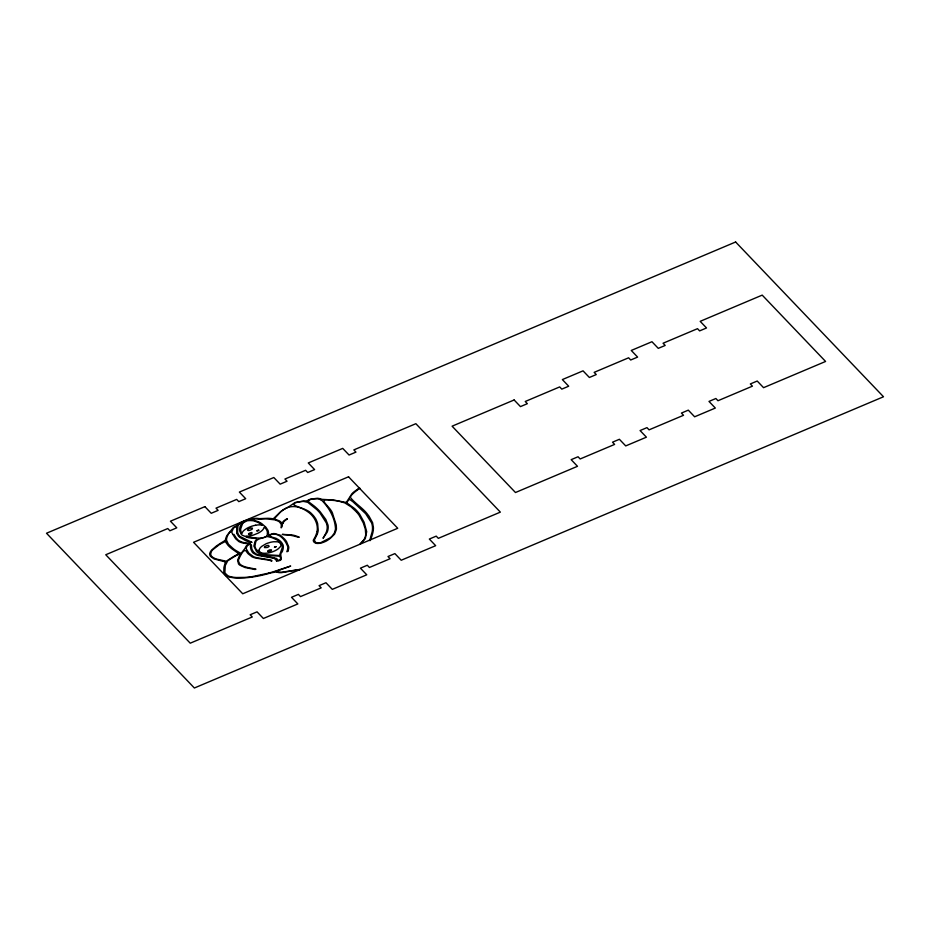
<?xml version="1.0" encoding="UTF-8"?>
<svg xmlns="http://www.w3.org/2000/svg" width="930" height="930" viewBox="0 0 930 930"><rect width="100%" height="100%" fill="white"/><g stroke="black" fill="none" stroke-linecap="round" stroke-linejoin="round"><path stroke-width="1.4" d="M245.45 547.572L245.95 546.445A13.043 4.871 -19.3 0 1 246.578 545.736L248.868 543.992M258.773 530.216L258.703 530.344A2.534 0.942 -19.3 0 1 258.366 530.681L256.982 530.972M287.405 518.963L285.87 519.963A13.508 5.045 -19.3 0 0 284.696 520.87L283.999 521.532A12.369 4.615 -19.3 0 0 283.394 522.532L283.139 523.02M245.474 547.735L245.241 548.049A13.973 5.208 -19.3 0 0 244.974 548.409L241.544 552.862A15.531 5.789 -19.3 0 0 241.393 553.059A4.534 1.686 -19.3 0 1 241.021 553.513L236.441 550.851A193.533 72.18 -19.3 0 1 233.383 548.793L228.396 544.178L226.548 540.237A33.317 12.427 -19.3 0 1 226.618 538.668C226.839 536.261 231.012 527.845 232.5 533.843M317.118 531.39L316.967 532.076A16.182 6.033 -19.3 0 1 316.921 532.32L315.793 535.494A63.449 23.669 -19.3 0 1 314.933 537.308L313.352 540.132A5.475 2.046 -19.3 0 0 313.294 540.539L313.398 541.028A24.552 9.161 -19.3 0 0 314.317 542.423L315.933 543.271A10.544 3.929 -19.3 0 0 317.932 543.457L319.804 543.318A4.929 1.837 -19.3 0 0 320.885 543.108L322.443 542.643A11.404 4.255 -19.3 0 0 324.5 541.876L325.953 541.225A5.138 1.918 -19.3 0 0 326.755 540.772L327.941 540.016A48.651 18.147 -19.3 0 0 330.301 538.377L334.568 534.146L336.323 529.693A54.963 20.495 -19.3 0 0 336.439 528.542L336.288 525.52A119.133 44.431 -19.3 0 0 336.137 524.543L332.894 514.615A12.183 4.545 -19.3 0 0 332.824 514.383C331.568 506.606 313.445 497.097 332.859 500.375A43.094 16.077 -19.3 0 1 336.439 500.735L337.555 500.921A43.815 16.345 -19.3 0 1 338.741 501.165L344.542 502.816A6.556 2.441 -19.3 0 0 344.798 502.886L351.087 506.862L356.527 511.988M225.316 562.673L225.339 562.615A7.661 2.86 -19.3 0 0 225.42 561.999L224.723 561.674A48.755 18.182 -19.3 0 0 224.049 561.511L223.805 561.464A55.056 20.53 -19.3 0 0 223.061 561.302L214.086 558.93L210.436 556.314A27.761 10.358 -19.3 0 1 209.773 554.42L209.762 553.896M225.234 562.929L224.316 565.893A88.013 32.829 -19.3 0 0 223.886 567.858L223.793 572.206A36.619 13.659 -19.3 0 0 224.572 573.973L225.839 575.403A29.109 10.858 -19.3 0 0 226.246 575.751L227.478 576.391A48.674 18.158 -19.3 0 0 229.233 577.03L233.988 577.867A40.99 15.287 -19.3 0 0 237.406 578.076L238.673 578.088A65.972 24.61 -19.3 0 0 241.219 578.042A58.799 21.936 -19.3 0 0 260.319 575.612L264.132 574.717A73.54 27.435 -19.3 0 0 271.095 572.822L275.954 572.008L278.942 572.589A16.368 6.103 -19.3 0 0 281.499 572.648L299.727 569.555A2.081 0.779 -19.3 0 0 300.239 569.381L282.081 572.171A11.799 4.406 -19.3 0 1 280.767 572.183L278.465 571.938A36.026 13.439 -19.3 0 1 277.082 571.625L276.163 571.287M232.14 531.204L233.453 528.147L235.685 526.706A5.394 2.011 -19.3 0 1 236.65 526.322L236.836 533.367M317.153 531.251C318.223 524.334 314.77 517.359 309.458 513.011A40.223 15.008 -19.3 0 0 308.667 512.418C298.391 504.676 286.87 503.816 278.07 514.709A100.219 37.386 -19.3 0 0 275.21 517.836L274.885 519.173L279.244 520.835A33.875 12.636 -19.3 0 1 281.255 522.416L282.081 523.253M256.947 530.821L257.912 530.193A2.523 0.942 -19.3 0 1 258.494 530.135L258.761 530.17M317.142 534.401L314.363 539.912A4.952 1.848 -19.3 0 0 314.317 540.214L315.723 542.423A9.765 3.639 -19.3 0 0 317.014 542.853L319.409 542.946A4.929 1.837 -19.3 0 0 320.525 542.771L330.092 537.912A18.286 6.824 -19.3 0 0 332.15 536.099L334.347 533.123L335.428 529.449A65.123 24.285 -19.3 0 0 335.474 528.182C334.742 517.754 329.232 507.931 321.908 500.48A12.067 4.499 -19.3 0 1 321.222 500.003M287.94 550.979L288.184 550.362A30.69 11.451 -19.3 0 0 288.393 549.735L288.533 549.2A54.126 20.193 -19.3 0 0 288.765 547.026L286.51 541.539A155.264 57.916 -19.3 0 0 284.615 539.121L280.755 535.575A70.378 26.249 -19.3 0 0 280.186 535.169L274.036 533.518A4.929 1.837 -19.3 0 0 272.804 533.727L272.153 533.878A3.243 1.209 -19.3 0 0 271.444 534.111L270.072 534.68A11.683 4.359 -19.3 0 1 268.735 535.227L268.468 532.902M346.425 502.549L349.506 499.294L352.981 501.805L365.653 513.686L371.57 522.858A106.206 39.618 -19.3 0 1 372.151 531.821C366.746 549.839 372.791 535.634 373.29 530.158A166.726 62.182 -19.3 0 0 373.442 527.833L372.581 522.648L369.047 516.255A149.765 55.858 -19.3 0 0 368.21 515.162C363.374 508.187 355.493 504.014 350.424 497.504C349.82 494.179 365.165 485.169 357.969 489.11M220.119 543.538L222.2 542.26A9.905 3.697 -19.3 0 0 222.491 542.074L222.596 542.004A7.975 2.976 -19.3 0 1 223.002 541.748L224.095 541.086A10.869 4.057 -19.3 0 0 225.002 540.528L225.467 540.167M282.139 523.241L282.15 523.218A8.614 3.208 -19.3 0 0 282.36 522.869L282.534 522.544A12.846 4.79 -19.3 0 1 283.301 521.439L284.208 520.614A14.415 5.382 -19.3 0 1 285.58 519.638L286.266 519.207A4.731 1.767 -19.3 0 1 286.835 518.905L287.312 518.801M241.847 533.367L241.905 533.297A8.161 3.046 -19.3 0 0 242.137 532.739L243.207 531.204A15.287 5.696 -19.3 0 1 244.462 530.019L246.694 528.449A11.265 4.208 -19.3 0 1 255.599 525.218M261.9 525.229L261.4 524.462A99.347 37.061 -19.3 0 0 257.901 522.393L254.506 521.056A29.074 10.846 -19.3 0 0 252.379 520.672L249.926 520.544A24.575 9.172 -19.3 0 0 247.182 520.765L243.788 522.439A26.691 9.951 -19.3 0 0 242.416 523.997L240.638 529.054A54.08 20.169 -19.3 0 0 241.3 532.379L241.649 533.274M247.973 520.137L249.984 519.591A26.121 9.742 -19.3 0 1 251.891 519.196L255.506 518.847A20.018 7.463 -19.3 0 1 258.087 519.056L258.342 519.103A8.045 2.999 -19.3 0 0 259.331 519.207L262.586 518.928A66.611 24.843 -19.3 0 1 265.666 518.812L274.559 519.8A50.766 18.937 -19.3 0 1 279.337 521.788L281.127 524.09A36.677 13.683 -19.3 0 1 281.197 526.543L281.185 527.856L282.139 526.485A47.756 17.81 -19.3 0 0 282.313 525.264L282.313 524.625A5.673 2.116 -19.3 0 1 282.453 523.974L282.511 523.892A10.649 3.976 -19.3 0 0 283.173 523.02M276.175 571.276L276.454 571.159A15.101 5.638 -19.3 0 1 277.733 570.729L290.672 566.056L280.011 569.555M238.929 553.803L232.628 549.339A86.525 32.271 -19.3 0 1 231.489 548.514L230.582 547.782A154.089 57.474 -19.3 0 1 228.048 545.34L226.246 542.888A51.464 19.193 -19.3 0 1 226.06 542.446L225.839 541.795A57.009 21.262 -19.3 0 1 225.711 541.318L219.84 544.259L212.621 549.851A17.1 6.382 -19.3 0 0 211.401 551.525L210.738 553.664A19.879 7.417 -19.3 0 0 210.901 555.012L211.18 555.629A28.714 10.707 -19.3 0 0 212.656 557.244L215.19 558.593A50.708 18.914 -19.3 0 0 216.713 559.128L226.222 561.232A9.544 3.557 -19.3 0 0 226.676 560.953L233.349 556.698A20.658 7.707 -19.3 0 1 234.023 556.303A17.135 6.394 -19.3 0 1 234.476 556.047A27.377 10.207 -19.3 0 1 238.173 554.152L238.696 553.908M263.806 537.47L266.259 536.668A9.974 3.72 -19.3 0 1 266.864 536.494L269.654 537.017A131.63 49.092 -19.3 0 1 272.246 537.749L277.965 540.365L281.697 544.445A46.349 17.286 -19.3 0 1 282.278 547.596L279.5 555.524L264.085 554.594A37.467 13.973 -19.3 0 1 261.528 553.792L256.308 549.56A71.052 26.505 -19.3 0 1 254.936 546.038L255.808 541.516A30.62 11.416 -19.3 0 1 256.668 540.376L258.563 539.168A34.573 12.892 -19.3 0 1 259.947 538.714L263.213 537.668M268.445 573.182L252.297 576.612A59.753 22.285 -19.3 0 1 244.706 577.414L236.348 577.507A43.419 16.194 -19.3 0 1 232.837 577.158L229.931 576.542A26.97 10.056 -19.3 0 1 227.78 575.647L225.444 573.473A32.318 12.055 -19.3 0 1 224.862 572.264L225.293 565.533L227.711 560.837A107.427 40.071 -19.3 0 1 232.756 557.593L236.522 555.373A13.59 5.069 -19.3 0 1 238.766 554.315L240.033 553.966M271.641 561.243L271.909 560.569A36.165 13.485 -19.3 0 0 270.746 559.965L257.61 557.872A69.994 26.11 -19.3 0 1 256.064 557.489A67.809 25.296 -19.3 0 1 254.599 557.082L254.355 557A23.901 8.916 -19.3 0 1 253.657 556.745L248.798 553.129L245.997 548.375A2.72 1.011 -19.3 0 1 246.125 548.107L246.264 547.909A3.313 1.232 -19.3 0 0 246.531 547.27L246.799 546.573A17.321 6.463 -19.3 0 1 247.357 545.759L248.112 544.992A4.197 1.558 -19.3 0 1 248.915 544.503L250.461 544.19A15.95 5.952 -19.3 0 1 250.484 544.806A90.152 33.631 -19.3 0 0 251.123 549.921L252.367 552.281A20.088 7.487 -19.3 0 0 253.018 552.932L255.634 554.536A45.814 17.089 -19.3 0 0 257.843 555.408L274.083 558.233L276.629 560.523A1.662 0.616 -19.3 0 1 276.582 560.674L276.559 560.72A1.895 0.709 -19.3 0 0 276.419 560.953M233.942 534.343L235.79 537.354A90.466 33.747 -19.3 0 0 236.778 538.621L238.336 540.249A19.286 7.196 -19.3 0 0 238.894 540.644L241.021 541.702A38.607 14.403 -19.3 0 0 243.695 542.539L249.74 543.422L251.449 545.247L251.705 548.165A94.569 35.27 -19.3 0 0 251.914 549.235L253.134 551.467A82.619 30.818 -19.3 0 0 254.25 552.629L256.401 554.117A48.197 17.972 -19.3 0 0 258.645 554.966L276.187 558.326A15.845 5.917 -19.3 0 1 277.64 560.127L278.058 560.441M329.348 499.782L321.792 499.34A11.241 4.197 -19.3 0 0 320.792 498.887L319.141 498.515A23.18 8.649 -19.3 0 0 317.374 498.282L310.399 499.154A9.626 3.592 -19.3 0 0 307.749 500.41L306.354 500.945A30.492 11.369 -19.3 0 0 303.959 500.968L295.112 502.491L288.254 507.106A41.211 15.368 -19.3 0 0 284.034 509.442L282.697 510.245A16.031 5.975 -19.3 0 0 281.581 510.989A19.042 7.103 -19.3 0 0 280.814 511.547L273.257 518.801A5.627 2.104 -19.3 0 1 272.56 518.707L270.909 518.498A45.721 17.054 -19.3 0 0 267.84 518.312L259.656 518.638A23.018 8.591 -19.3 0 1 258.133 518.475A15.857 5.917 -19.3 0 0 255.239 518.359L251.054 518.952A17.926 6.684 -19.3 0 0 247.171 519.951L242.265 521.823A8.475 3.162 -19.3 0 0 240.824 522.59L236.58 525.834A1.86 0.698 -19.3 0 1 236.22 526.031L233.965 527.101A3.627 1.349 -19.3 0 0 233.198 527.624L226.978 535.529A48.558 18.112 -19.3 0 0 225.444 540.156M276.815 561.069L277.349 561.011A8.231 3.069 -19.3 0 1 278.523 560.79C284.638 560.22 278.128 554.617 282.209 551.781A75.516 28.167 -19.3 0 0 282.534 550.92L282.743 550.293A55.87 20.844 -19.3 0 0 283.301 547.317A72.587 27.075 -19.3 0 0 283.29 546.503L283.255 545.991A34.457 12.857 -19.3 0 0 282.976 544.806L281.755 542.713A62.566 23.343 -19.3 0 0 276.012 538.412M277.942 560.43L278 560.441A3.069 1.151 -19.3 0 0 279.442 560.209L280.581 559.151A14.961 5.58 -19.3 0 0 280.535 558.116L280.442 557.779A51.894 19.356 -19.3 0 0 279.942 556.71L279.419 556.059L266.654 555.663A47.174 17.6 -19.3 0 1 263.202 555.059L261.865 554.722A23.936 8.928 -19.3 0 1 260.632 554.268L258.226 552.955A46.779 17.449 -19.3 0 1 256.541 551.525L253.878 546.096L255.029 541.353A24.134 8.998 -19.3 0 1 256.494 539.691L256.308 538.493L251.728 538.145A58.125 21.681 -19.3 0 1 248.078 537.621L242.195 535.169A79.562 29.679 -19.3 0 1 241.137 534.064L239.766 531.077A67.53 25.191 -19.3 0 1 239.661 529.031L240.068 526.682A21.204 7.905 -19.3 0 1 240.428 525.787L240.579 525.497A26.493 9.881 -19.3 0 1 241.812 523.695L243.869 521.602L241.486 522.718A7.556 2.813 -19.3 0 0 240.417 523.381L239.115 524.38A36.363 13.566 -19.3 0 0 238.545 524.846L237.917 525.717A5.51 2.058 -19.3 0 1 237.894 526.299L237.592 532.123A35.666 13.299 -19.3 0 0 237.848 533.157L238.44 534.483A50.325 18.774 -19.3 0 0 240.126 536.552L250.949 541.841M248.031 520.161L248.066 520.161A5.615 2.093 -19.3 0 0 248.88 520.102L254.39 520.358L258.993 522.021A152.648 56.939 -19.3 0 1 261.679 523.578L265.875 527.182L267.991 530.356A76.365 28.481 -19.3 0 1 268.468 532.902M252.623 568.486L255.948 569.172L255.076 569.509A9.358 3.488 -19.3 0 1 254.75 569.462L245.078 567.533L239.591 565.033A54.393 20.286 -19.3 0 1 238.545 563.964L237.603 560.279L240.114 554.013M252.228 568.404L249.007 567.8A102.509 38.235 -19.3 0 1 245.753 566.998L243.962 566.44A31.411 11.718 -19.3 0 1 242.765 565.963A39.781 14.834 -19.3 0 1 239.568 563.638L238.475 561.162A29.028 10.823 -19.3 0 1 238.626 559.523C240.08 556.582 244.276 546.328 246.996 552.362A163.203 60.869 -19.3 0 0 248.194 553.803L252.018 556.814A78.922 29.435 -19.3 0 0 253.855 557.547L255.831 558.105A8.975 3.348 -19.3 0 1 256.11 558.163L269.107 560.197A19.379 7.231 -19.3 0 1 270.758 560.802L271.444 561.174M248.833 543.98L243.311 543.097A22.983 8.568 -19.3 0 1 242.323 542.864L240.928 542.434A32.91 12.276 -19.3 0 1 238.801 541.516L235.674 538.796L232.57 534.006M251.17 541.911L252.018 542.434L248.612 541.748A156.368 58.323 -19.3 0 1 245.636 540.621L239.649 537.261A92.93 34.666 -19.3 0 1 238.382 536.005L236.848 533.483M276.036 538.4L268.747 536.087A11.567 4.313 -19.3 0 1 268.549 536.029L271.548 534.448A5.196 1.941 -19.3 0 1 273.385 534.018C280.151 533.832 285.58 540.516 287.661 546.398A60.95 22.739 -19.3 0 1 287.788 547.34L287.812 547.793A32.782 12.229 -19.3 0 1 287.614 549.374L286.905 551.723L287.765 551.362A24.517 9.137 -19.3 0 0 287.94 550.979M346.437 502.619L354.551 508.512A211.773 78.992 -19.3 0 1 359.689 514.267L364.118 522.3L366.687 531.693L365.269 538.737L360.131 544.073L362.026 541.934A25.505 9.509 -19.3 0 0 364.281 539.098L364.932 537.738A61.845 23.064 -19.3 0 0 365.467 536.064L365.595 535.448A17.682 6.591 -19.3 0 0 365.641 535.076L365.688 534.599A12.171 4.534 -19.3 0 1 365.734 534.366L365.362 529.635A108.694 40.548 -19.3 0 0 365.165 528.67L363.27 522.869L359.108 515.255A298.1 111.182 -19.3 0 0 356.527 511.988M308.469 501.735L308.237 500.619A13.904 5.185 -19.3 0 1 309.911 499.794L311.143 499.294A4.127 1.546 -19.3 0 1 312.352 498.945L317.014 498.805A23.587 8.8 -19.3 0 1 319.385 499.201L321.21 500.003M308.667 501.851L314.456 506.246A291.822 108.845 -19.3 0 1 320.187 511.779L325.814 519.44L327.988 525.043A69.831 26.04 -19.3 0 1 328.197 527.647A80.224 29.923 -19.3 0 1 328.046 529.089L327.848 530.123A55.347 20.646 -19.3 0 1 327.139 532.239L323.036 538.272L325.477 533.948A61.124 22.797 -19.3 0 0 326.814 530.588L327.174 528.507A82.096 30.62 -19.3 0 0 327.093 525.834L326.418 523.195A20.518 7.649 -19.3 0 0 326.337 522.927L320.001 513A390.995 145.836 -19.3 0 0 316.909 509.687L307.784 502.328L303.726 501.433A15.438 5.754 -19.3 0 0 301.692 501.549L300.297 501.712A17.74 6.615 -19.3 0 0 298.1 502.072L295.426 502.77A2.604 0.977 -19.3 0 0 294.438 503.351L294.078 503.63A9.951 3.708 -19.3 0 0 293.334 504.397C297.774 507.78 307.388 508.64 311.945 514.081A155.461 57.986 -19.3 0 1 314.119 516.522L315.468 518.44A90.454 33.736 -19.3 0 1 316.281 519.94L316.921 521.486A214.853 80.143 -19.3 0 1 317.665 523.753L318.223 530.274A71.494 26.668 -19.3 0 1 317.142 534.401M248.752 534.378L249.926 534.459A1.953 0.732 -19.3 0 0 251.879 533.704L251.949 532.588A1.616 0.605 -19.3 0 0 251.123 532.611L250.217 532.878A2.104 0.779 -19.3 0 0 248.519 534.25M255.576 525.241A11.95 4.452 -19.3 0 1 261.935 525.206M280.011 569.544A77.178 28.784 -19.3 0 1 268.445 573.194M358.004 489.122A18.972 7.08 -19.3 0 0 351.807 493.958L346.623 501.933A5.731 2.139 -19.3 0 1 346.076 502.165L345.297 502.305A17.379 6.475 -19.3 0 1 344.96 502.223L332.428 499.84A54.742 20.413 -19.3 0 0 329.348 499.782M220.131 543.538A56.056 20.902 -19.3 0 0 215.993 546.317L211.621 550.13A19.693 7.347 -19.3 0 0 209.738 553.908M259.133 550.037L259.179 550.618A18.309 6.836 -19.3 0 0 259.819 551.874L260.667 552.525A14.276 5.324 -19.3 0 0 264.806 553.303L266.922 553.176A10.59 3.953 -19.3 0 0 269.677 552.676A10.079 3.767 -19.3 0 0 278.337 548.723L280.197 546.852A12.648 4.72 -19.3 0 0 281.023 545.015L280.023 542.818A13.032 4.859 -19.3 0 0 278.105 541.957A16.205 6.045 -19.3 0 0 277.105 541.783L273.792 541.748A10.951 4.08 -19.3 0 0 270.014 542.434L266.98 543.399A5.103 1.907 -19.3 0 0 266.061 543.771L261.888 546.27A12.741 4.755 -19.3 0 0 259.726 548.491L259.133 550.037M267.468 533.634C267.584 540.935 250.751 537.261 246.264 536.517A14.589 5.441 -19.3 0 1 245.729 536.331L246.869 536.157A15.287 5.696 -19.3 0 0 248.926 536.017L251.356 535.599A9.126 3.406 -19.3 0 0 253.623 534.983L258.04 533.181A8.219 3.069 -19.3 0 0 259.54 532.355L260.516 531.727A10.904 4.069 -19.3 0 0 263.26 529.158L263.783 528.217A9.3 3.464 -19.3 0 0 263.957 527.484L264.701 527.298L266.352 529.391A55.579 20.727 -19.3 0 1 267.34 532.1L267.468 533.634M252.437 528.449L252.286 528.879A3.406 1.267 -19.3 0 1 251.809 529.379L249.938 530.298A3.301 1.232 -19.3 0 1 248.775 530.495L248.496 530.507A1.965 0.732 -19.3 0 1 248.147 530.484L248.043 530.46A2.778 1.035 -19.3 0 1 247.647 529.647L248.636 528.845A2.871 1.07 -19.3 0 1 250.786 528.089L251.391 528.042A3.174 1.186 -19.3 0 1 252.193 528.182L252.437 528.449M267.759 551.188L267.759 551.292A1.907 0.709 -19.3 0 0 268.805 551.641L270.2 551.258A1.872 0.698 -19.3 0 0 270.99 550.827L271.176 550.676A2.104 0.779 -19.3 0 0 271.525 550.107L271.49 549.99A1.907 0.709 -19.3 0 0 271.118 549.758L269.444 549.956A6.045 2.255 -19.3 0 0 268.991 550.142L267.759 551.188M264.469 547.235L264.562 547.479A9.463 3.534 -19.3 0 0 264.678 547.619L267.201 547.491A2.418 0.907 -19.3 0 0 269.177 546.224L268.305 545.375A10.521 3.929 -19.3 0 0 267.817 545.41L266.538 545.736A18.135 6.766 -19.3 0 0 266.038 545.945L264.899 546.631A11.323 4.22 -19.3 0 0 264.701 546.863L264.48 547.2M276.175 546.619L274.49 547.166L276.175 546.619M282.394 534.425L290.486 535.32A61.717 23.018 -19.3 0 1 295.229 536.366L298.995 537.342A2.871 1.07 -19.3 0 0 299.321 537.145L294.647 535.517A54.033 20.158 -19.3 0 0 291.16 534.831L282.394 534.425M735.63 241.998L46.5 533.239L194.37 688.002L883.5 396.761L735.63 241.998M204.891 506.641L170.434 521.207L176.781 527.833L169.888 530.751L167.772 528.542L105.753 554.745L190.243 643.188L252.274 616.985L250.158 614.765L257.052 611.859L263.388 618.485L297.844 603.93L291.509 597.293L298.391 594.386L300.506 596.595L321.187 587.853L319.071 585.644L325.965 582.738L332.301 589.364L366.757 574.798L360.422 568.172L367.303 565.254L369.419 567.474L390.1 558.732L387.984 556.524L394.878 553.606L401.214 560.244L435.67 545.678L429.335 539.051L436.217 536.133L438.332 538.342L500.352 512.128L415.861 423.696L353.842 449.899L355.946 452.12L349.064 455.026L342.728 448.388L308.272 462.954L314.607 469.592L307.714 472.498L305.598 470.289L284.929 479.031L287.033 481.24L280.151 484.146L273.815 477.52L239.359 492.075L245.694 498.713L238.801 501.63L236.685 499.41L216.016 508.152L218.12 510.361L211.238 513.279L204.891 506.641M514.127 399.97L452.096 426.184L515.476 492.516L577.495 466.302L571.159 459.664L578.053 456.758L580.157 458.967L614.614 444.412L612.51 442.192L619.392 439.286L625.727 445.912L646.408 437.181L640.073 430.544L646.966 427.637L649.07 429.846L683.527 415.28L681.423 413.071L688.305 410.153L694.64 416.791L715.321 408.061L708.986 401.423L715.879 398.505L717.983 400.725L752.44 386.159L750.336 383.95L757.218 381.033L763.565 387.671L825.584 361.456L762.205 295.124L700.185 321.338L706.521 327.965L699.639 330.882L697.523 328.674L663.067 343.228L665.183 345.449L658.289 348.355L651.953 341.728L631.272 350.459L637.608 357.097L630.714 360.003L628.61 357.794L594.154 372.36L596.258 374.569L589.376 377.475L583.04 370.849L562.359 379.579L568.695 386.217L561.801 389.135L559.697 386.915L525.241 401.481L527.345 403.69L520.463 406.608L514.127 399.97M348.541 476.788L193.556 542.295L242.742 593.77L397.726 528.275L348.541 476.788"/></g></svg>
